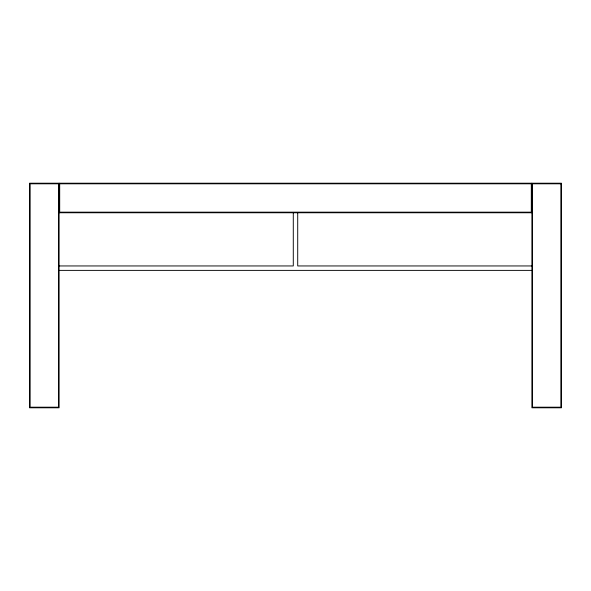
<?xml version="1.0" encoding="UTF-8"?>
<svg xmlns="http://www.w3.org/2000/svg" width="591" height="591" viewBox="0 0 591 591"><rect width="100%" height="100%" fill="white"/><g stroke="black" fill="none" stroke-linecap="round" stroke-linejoin="round"><path stroke-width="0.89" d="M59.1 212.76L531.9 212.76M59.1 265.95L293.284 265.95L293.284 212.76M531.9 265.95L297.716 265.95L297.716 212.76M59.1 270.382L531.9 270.382M531.9 183.21L531.9 407.79L561.45 407.79L561.45 183.21L29.55 183.21L29.55 407.79L59.1 407.79L59.1 183.21M58.509 183.801L30.141 183.801L30.141 407.199L58.509 407.199L58.509 183.801M531.309 183.801L59.691 183.801L59.691 212.169L531.309 212.169L531.309 183.801M560.859 183.801L532.491 183.801L532.491 407.199L560.859 407.199L560.859 183.801"/></g></svg>
